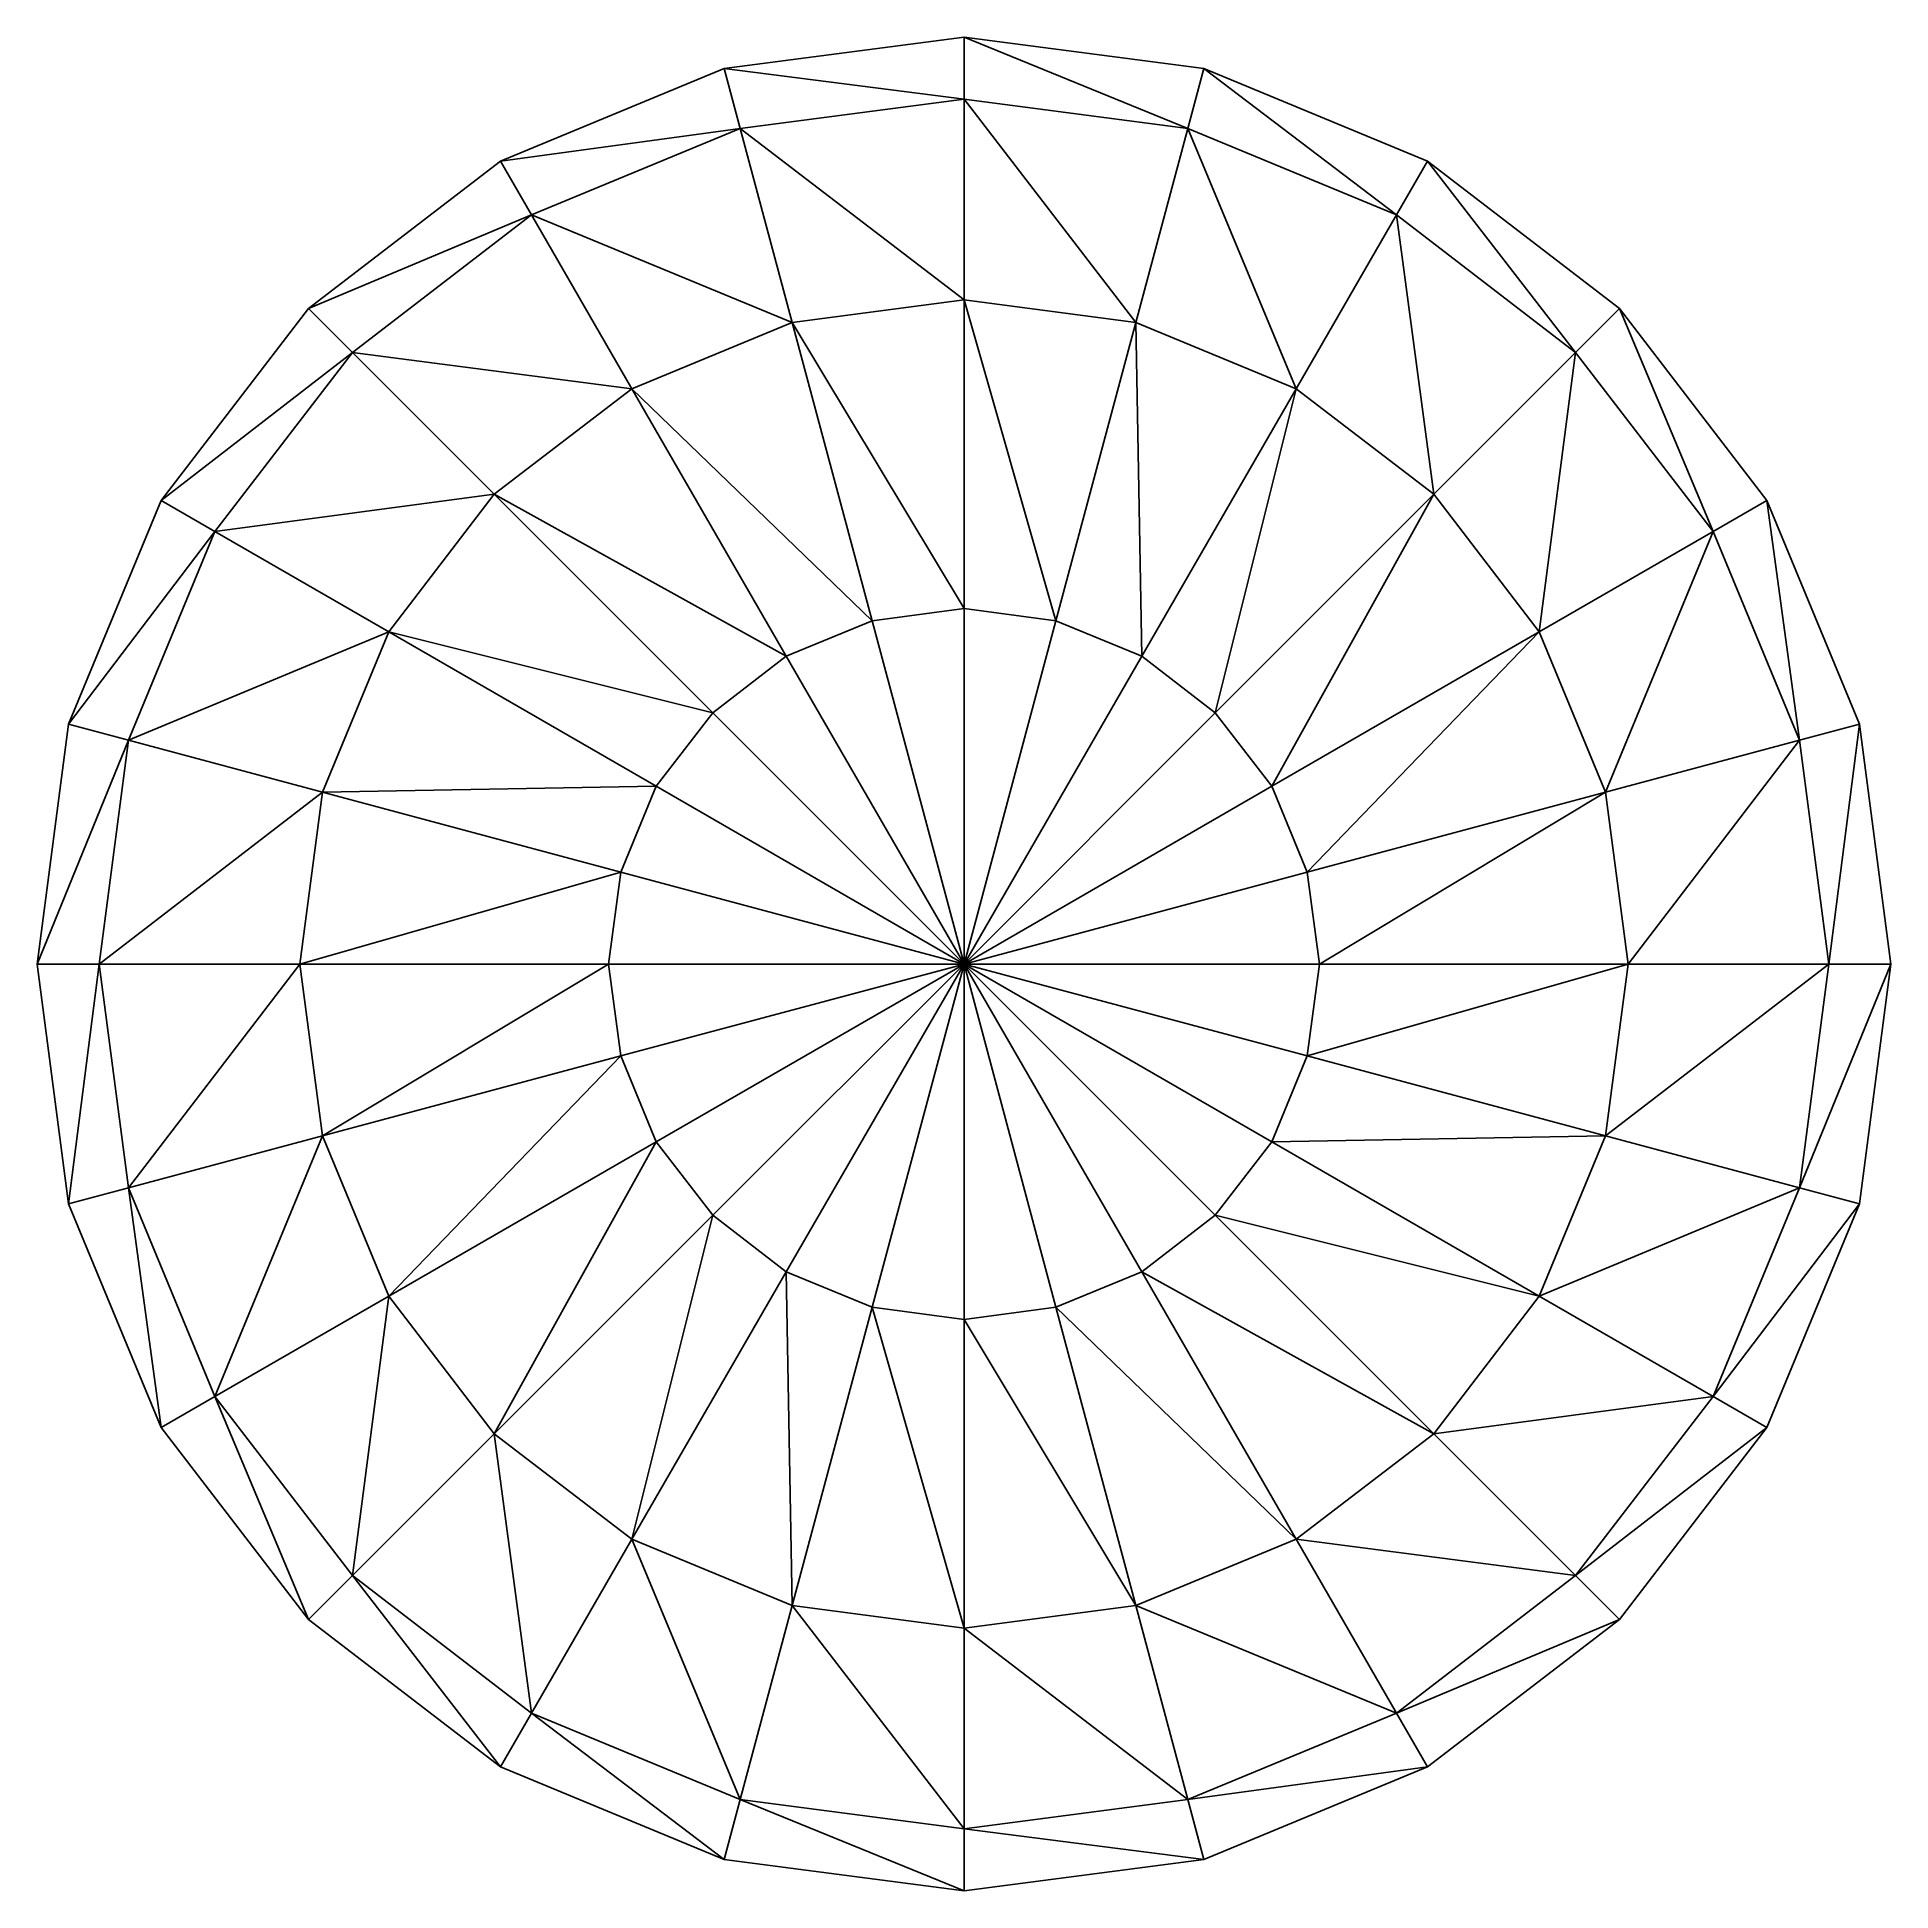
# Model space of a CAD drawing. Header units: millimetres. Extents: x -22.9 to 22.9, y -22.9 to 22.9.
import ezdxf

# ---------------------------------------------------------------- set-up
doc = ezdxf.new("R2010")
doc.units = ezdxf.units.MM
doc.header["$MEASUREMENT"] = 0
doc.layers.add('SCHWEDLER', color=7, linetype='CONTINUOUS')

msp = doc.modelspace()

# ---------------------------------------------------------------- linework, layer by layer
at = {"layer": 'SCHWEDLER'}
for p, q in [((0, 22.9), (-5.92696, 22.1197)), ((0, 22.9), (0, 21.37, 1.79)), ((0, 22.9), (5.53096, 20.6418, 1.79)), ((5.92696, 22.1197), (0, 22.9)), ((-5.92696, 22.1197), (-11.45, 19.832)), ((-5.92696, 22.1197), (-5.53096, 20.6418, 1.79)), ((-5.92696, 22.1197), (0, 21.37, 1.79)), ((5.92696, 22.1197), (5.53096, 20.6418, 1.79)), ((5.92696, 22.1197), (10.685, 18.507, 1.79)), ((11.45, 19.832), (5.92696, 22.1197)), ((0, 21.37, 1.79), (-5.53096, 20.6418, 1.79)), ((0, 21.37, 1.79), (0, 16.41, 3.26)), ((0, 21.37, 1.79), (4.24722, 15.8508, 3.26)), ((5.53096, 20.6418, 1.79), (0, 21.37, 1.79)), ((-11.45, 19.832), (-5.53096, 20.6418, 1.79)), ((-5.53096, 20.6418, 1.79), (-10.685, 18.507, 1.79)), ((-5.53096, 20.6418, 1.79), (-4.24722, 15.8508, 3.26)), ((-5.53096, 20.6418, 1.79), (0, 16.41, 3.26)), ((5.53096, 20.6418, 1.79), (4.24722, 15.8508, 3.26)), ((5.53096, 20.6418, 1.79), (8.205, 14.2115, 3.26)), ((10.685, 18.507, 1.79), (5.53096, 20.6418, 1.79)), ((-11.45, 19.832), (-16.1927, 16.1927)), ((-11.45, 19.832), (-10.685, 18.507, 1.79)), ((11.45, 19.832), (10.685, 18.507, 1.79)), ((11.45, 19.832), (15.1109, 15.1109, 1.79)), ((16.1927, 16.1927), (11.45, 19.832)), ((-16.1927, 16.1927), (-10.685, 18.507, 1.79)), ((-10.685, 18.507, 1.79), (-15.1109, 15.1109, 1.79)), ((-10.685, 18.507, 1.79), (-8.205, 14.2115, 3.26)), ((-10.685, 18.507, 1.79), (-4.24722, 15.8508, 3.26)), ((10.685, 18.507, 1.79), (8.205, 14.2115, 3.26)), ((10.685, 18.507, 1.79), (11.6036, 11.6036, 3.26)), ((15.1109, 15.1109, 1.79), (10.685, 18.507, 1.79)), ((-16.1927, 16.1927), (-19.832, 11.45)), ((-16.1927, 16.1927), (-15.1109, 15.1109, 1.79)), ((0, 16.41, 3.26), (-4.24722, 15.8508, 3.26)), ((0, 16.41, 3.26), (0, 8.78, 4.27)), ((0, 16.41, 3.26), (2.27243, 8.48083, 4.27)), ((4.24722, 15.8508, 3.26), (0, 16.41, 3.26)), ((16.1927, 16.1927), (15.1109, 15.1109, 1.79)), ((16.1927, 16.1927), (18.507, 10.685, 1.79)), ((19.832, 11.45), (16.1927, 16.1927)), ((-4.24722, 15.8508, 3.26), (-8.205, 14.2115, 3.26)), ((-4.24722, 15.8508, 3.26), (-2.27243, 8.48083, 4.27)), ((-4.24722, 15.8508, 3.26), (0, 8.78, 4.27)), ((4.24722, 15.8508, 3.26), (2.27243, 8.48083, 4.27)), ((4.24722, 15.8508, 3.26), (4.39, 7.6037, 4.27)), ((8.205, 14.2115, 3.26), (4.24722, 15.8508, 3.26)), ((-19.832, 11.45), (-15.1109, 15.1109, 1.79)), ((-15.1109, 15.1109, 1.79), (-18.507, 10.685, 1.79)), ((-15.1109, 15.1109, 1.79), (-11.6036, 11.6036, 3.26)), ((-15.1109, 15.1109, 1.79), (-8.205, 14.2115, 3.26)), ((15.1109, 15.1109, 1.79), (11.6036, 11.6036, 3.26)), ((15.1109, 15.1109, 1.79), (14.2115, 8.205, 3.26)), ((18.507, 10.685, 1.79), (15.1109, 15.1109, 1.79)), ((-8.205, 14.2115, 3.26), (-11.6036, 11.6036, 3.26)), ((-8.205, 14.2115, 3.26), (-4.39, 7.6037, 4.27)), ((-8.205, 14.2115, 3.26), (-2.27243, 8.48083, 4.27)), ((8.205, 14.2115, 3.26), (4.39, 7.6037, 4.27)), ((8.205, 14.2115, 3.26), (6.2084, 6.2084, 4.27)), ((11.6036, 11.6036, 3.26), (8.205, 14.2115, 3.26)), ((-19.832, 11.45), (-22.1197, 5.92696)), ((-19.832, 11.45), (-18.507, 10.685, 1.79)), ((-18.507, 10.685, 1.79), (-11.6036, 11.6036, 3.26)), ((-11.6036, 11.6036, 3.26), (-14.2115, 8.205, 3.26)), ((-11.6036, 11.6036, 3.26), (-6.2084, 6.2084, 4.27)), ((-11.6036, 11.6036, 3.26), (-4.39, 7.6037, 4.27)), ((11.6036, 11.6036, 3.26), (6.2084, 6.2084, 4.27)), ((11.6036, 11.6036, 3.26), (7.6037, 4.39, 4.27)), ((14.2115, 8.205, 3.26), (11.6036, 11.6036, 3.26)), ((19.832, 11.45), (18.507, 10.685, 1.79)), ((19.832, 11.45), (20.6418, 5.53096, 1.79)), ((22.1197, 5.92696), (19.832, 11.45)), ((-22.1197, 5.92696), (-18.507, 10.685, 1.79)), ((-18.507, 10.685, 1.79), (-20.6418, 5.53096, 1.79)), ((-18.507, 10.685, 1.79), (-14.2115, 8.205, 3.26)), ((18.507, 10.685, 1.79), (14.2115, 8.205, 3.26)), ((18.507, 10.685, 1.79), (15.8508, 4.24722, 3.26)), ((20.6418, 5.53096, 1.79), (18.507, 10.685, 1.79)), ((0, 8.78, 4.27), (-2.27243, 8.48083, 4.27)), ((2.27243, 8.48083, 4.27), (0, 8.78, 4.27)), ((0, 8.78, 4.27), (0, 0, 4.58)), ((-2.27243, 8.48083, 4.27), (-4.39, 7.6037, 4.27)), ((-2.27243, 8.48083, 4.27), (0, 0, 4.58)), ((2.27243, 8.48083, 4.27), (0, 0, 4.58)), ((4.39, 7.6037, 4.27), (2.27243, 8.48083, 4.27)), ((-20.6418, 5.53096, 1.79), (-14.2115, 8.205, 3.26)), ((-14.2115, 8.205, 3.26), (-15.8508, 4.24722, 3.26)), ((-14.2115, 8.205, 3.26), (-7.6037, 4.39, 4.27)), ((-14.2115, 8.205, 3.26), (-6.2084, 6.2084, 4.27)), ((14.2115, 8.205, 3.26), (7.6037, 4.39, 4.27)), ((14.2115, 8.205, 3.26), (8.48083, 2.27243, 4.27)), ((15.8508, 4.24722, 3.26), (14.2115, 8.205, 3.26)), ((-4.39, 7.6037, 4.27), (-6.2084, 6.2084, 4.27)), ((-4.39, 7.6037, 4.27), (0, 0, 4.58)), ((4.39, 7.6037, 4.27), (0, 0, 4.58)), ((6.2084, 6.2084, 4.27), (4.39, 7.6037, 4.27)), ((-6.2084, 6.2084, 4.27), (-7.6037, 4.39, 4.27)), ((-6.2084, 6.2084, 4.27), (0, 0, 4.58)), ((6.2084, 6.2084, 4.27), (0, 0, 4.58)), ((7.6037, 4.39, 4.27), (6.2084, 6.2084, 4.27)), ((-22.1197, 5.92696), (-22.9, 0)), ((-22.9, 0), (-20.6418, 5.53096, 1.79)), ((-22.1197, 5.92696), (-20.6418, 5.53096, 1.79)), ((-20.6418, 5.53096, 1.79), (-21.37, 0, 1.79)), ((-20.6418, 5.53096, 1.79), (-15.8508, 4.24722, 3.26)), ((20.6418, 5.53096, 1.79), (15.8508, 4.24722, 3.26)), ((20.6418, 5.53096, 1.79), (16.41, 0, 3.26)), ((22.1197, 5.92696), (20.6418, 5.53096, 1.79)), ((21.37, 0, 1.79), (20.6418, 5.53096, 1.79)), ((22.1197, 5.92696), (21.37, 0, 1.79)), ((22.9, 0), (22.1197, 5.92696)), ((-21.37, 0, 1.79), (-15.8508, 4.24722, 3.26)), ((-15.8508, 4.24722, 3.26), (-16.41, 0, 3.26)), ((-15.8508, 4.24722, 3.26), (-7.6037, 4.39, 4.27)), ((-15.8508, 4.24722, 3.26), (-8.48083, 2.27243, 4.27)), ((-7.6037, 4.39, 4.27), (-8.48083, 2.27243, 4.27)), ((-7.6037, 4.39, 4.27), (0, 0, 4.58)), ((7.6037, 4.39, 4.27), (0, 0, 4.58)), ((8.48083, 2.27243, 4.27), (7.6037, 4.39, 4.27)), ((15.8508, 4.24722, 3.26), (8.48083, 2.27243, 4.27)), ((15.8508, 4.24722, 3.26), (8.78, 0, 4.27)), ((16.41, 0, 3.26), (15.8508, 4.24722, 3.26)), ((-16.41, 0, 3.26), (-8.48083, 2.27243, 4.27)), ((-8.48083, 2.27243, 4.27), (-8.78, 0, 4.27)), ((-8.48083, 2.27243, 4.27), (0, 0, 4.58)), ((8.48083, 2.27243, 4.27), (0, 0, 4.58)), ((8.78, 0, 4.27), (8.48083, 2.27243, 4.27)), ((-22.9, 0), (-22.1197, -5.92696)), ((-22.1197, -5.92696), (-21.37, 0, 1.79)), ((-21.37, 0, 1.79), (-20.6418, -5.53096, 1.79)), ((-20.6418, -5.53096, 1.79), (-16.41, 0, 3.26)), ((-16.41, 0, 3.26), (-15.8508, -4.24722, 3.26)), ((-15.8508, -4.24722, 3.26), (-8.78, 0, 4.27)), ((-8.78, 0, 4.27), (-8.48083, -2.27243, 4.27)), ((-8.78, 0, 4.27), (0, 0, 4.58)), ((-7.6037, -4.39, 4.27), (0, 0, 4.58)), ((-6.2084, -6.2084, 4.27), (0, 0, 4.58)), ((-4.39, -7.6037, 4.27), (0, 0, 4.58)), ((-2.27243, -8.48083, 4.27), (0, 0, 4.58)), ((8.78, 0, 4.27), (0, 0, 4.58)), ((8.48083, -2.27243, 4.27), (0, 0, 4.58)), ((7.6037, -4.39, 4.27), (0, 0, 4.58)), ((6.2084, -6.2084, 4.27), (0, 0, 4.58)), ((4.39, -7.6037, 4.27), (0, 0, 4.58)), ((2.27243, -8.48083, 4.27), (0, 0, 4.58)), ((0, -8.78, 4.27), (0, 0, 4.58)), ((16.41, 0, 3.26), (8.48083, -2.27243, 4.27)), ((16.41, 0, 3.26), (8.78, 0, 4.27)), ((21.37, 0, 1.79), (15.8508, -4.24722, 3.26)), ((15.8508, -4.24722, 3.26), (16.41, 0, 3.26)), ((21.37, 0, 1.79), (16.41, 0, 3.26)), ((22.9, 0), (20.6418, -5.53096, 1.79)), ((20.6418, -5.53096, 1.79), (21.37, 0, 1.79)), ((22.9, 0), (21.37, 0, 1.79)), ((22.1197, -5.92696), (22.9, 0)), ((-22.9, 0), (-21.37, 0, 1.79)), ((-21.37, 0, 1.79), (-16.41, 0, 3.26)), ((-16.41, 0, 3.26), (-8.78, 0, 4.27)), ((-8.48083, -2.27243, 4.27), (0, 0, 4.58)), ((8.48083, -2.27243, 4.27), (8.78, 0, 4.27)), ((-15.8508, -4.24722, 3.26), (-8.48083, -2.27243, 4.27)), ((-14.2115, -8.205, 3.26), (-8.48083, -2.27243, 4.27)), ((-8.48083, -2.27243, 4.27), (-7.6037, -4.39, 4.27)), ((7.6037, -4.39, 4.27), (8.48083, -2.27243, 4.27)), ((15.8508, -4.24722, 3.26), (8.48083, -2.27243, 4.27)), ((-20.6418, -5.53096, 1.79), (-15.8508, -4.24722, 3.26)), ((-18.507, -10.685, 1.79), (-15.8508, -4.24722, 3.26)), ((-15.8508, -4.24722, 3.26), (-14.2115, -8.205, 3.26)), ((-14.2115, -8.205, 3.26), (-7.6037, -4.39, 4.27)), ((-11.6036, -11.6036, 3.26), (-7.6037, -4.39, 4.27)), ((-7.6037, -4.39, 4.27), (-6.2084, -6.2084, 4.27)), ((6.2084, -6.2084, 4.27), (7.6037, -4.39, 4.27)), ((15.8508, -4.24722, 3.26), (7.6037, -4.39, 4.27)), ((14.2115, -8.205, 3.26), (7.6037, -4.39, 4.27)), ((14.2115, -8.205, 3.26), (15.8508, -4.24722, 3.26)), ((20.6418, -5.53096, 1.79), (15.8508, -4.24722, 3.26)), ((-22.1197, -5.92696), (-20.6418, -5.53096, 1.79)), ((-22.1197, -5.92696), (-19.832, -11.45)), ((-19.832, -11.45), (-20.6418, -5.53096, 1.79)), ((-20.6418, -5.53096, 1.79), (-18.507, -10.685, 1.79)), ((20.6418, -5.53096, 1.79), (14.2115, -8.205, 3.26)), ((18.507, -10.685, 1.79), (20.6418, -5.53096, 1.79)), ((22.1197, -5.92696), (18.507, -10.685, 1.79)), ((19.832, -11.45), (22.1197, -5.92696)), ((22.1197, -5.92696), (20.6418, -5.53096, 1.79)), ((-11.6036, -11.6036, 3.26), (-6.2084, -6.2084, 4.27)), ((-8.205, -14.2115, 3.26), (-6.2084, -6.2084, 4.27)), ((-6.2084, -6.2084, 4.27), (-4.39, -7.6037, 4.27)), ((4.39, -7.6037, 4.27), (6.2084, -6.2084, 4.27)), ((11.6036, -11.6036, 3.26), (6.2084, -6.2084, 4.27)), ((14.2115, -8.205, 3.26), (6.2084, -6.2084, 4.27)), ((-8.205, -14.2115, 3.26), (-4.39, -7.6037, 4.27)), ((-4.24722, -15.8508, 3.26), (-4.39, -7.6037, 4.27)), ((-4.39, -7.6037, 4.27), (-2.27243, -8.48083, 4.27)), ((2.27243, -8.48083, 4.27), (4.39, -7.6037, 4.27)), ((8.205, -14.2115, 3.26), (4.39, -7.6037, 4.27)), ((11.6036, -11.6036, 3.26), (4.39, -7.6037, 4.27)), ((-18.507, -10.685, 1.79), (-14.2115, -8.205, 3.26)), ((-15.1109, -15.1109, 1.79), (-14.2115, -8.205, 3.26)), ((-14.2115, -8.205, 3.26), (-11.6036, -11.6036, 3.26)), ((11.6036, -11.6036, 3.26), (14.2115, -8.205, 3.26)), ((18.507, -10.685, 1.79), (14.2115, -8.205, 3.26)), ((-4.24722, -15.8508, 3.26), (-2.27243, -8.48083, 4.27)), ((0, -16.41, 3.26), (-2.27243, -8.48083, 4.27)), ((-2.27243, -8.48083, 4.27), (0, -8.78, 4.27)), ((0, -8.78, 4.27), (2.27243, -8.48083, 4.27)), ((4.24722, -15.8508, 3.26), (2.27243, -8.48083, 4.27)), ((8.205, -14.2115, 3.26), (2.27243, -8.48083, 4.27)), ((0, -16.41, 3.26), (0, -8.78, 4.27)), ((4.24722, -15.8508, 3.26), (0, -8.78, 4.27)), ((-19.832, -11.45), (-18.507, -10.685, 1.79)), ((-16.1927, -16.1927), (-18.507, -10.685, 1.79)), ((-18.507, -10.685, 1.79), (-15.1109, -15.1109, 1.79)), ((18.507, -10.685, 1.79), (11.6036, -11.6036, 3.26)), ((15.1109, -15.1109, 1.79), (18.507, -10.685, 1.79)), ((19.832, -11.45), (18.507, -10.685, 1.79)), ((-19.832, -11.45), (-16.1927, -16.1927)), ((19.832, -11.45), (15.1109, -15.1109, 1.79)), ((16.1927, -16.1927), (19.832, -11.45)), ((-15.1109, -15.1109, 1.79), (-11.6036, -11.6036, 3.26)), ((-10.685, -18.507, 1.79), (-11.6036, -11.6036, 3.26)), ((-11.6036, -11.6036, 3.26), (-8.205, -14.2115, 3.26)), ((8.205, -14.2115, 3.26), (11.6036, -11.6036, 3.26)), ((15.1109, -15.1109, 1.79), (11.6036, -11.6036, 3.26)), ((-10.685, -18.507, 1.79), (-8.205, -14.2115, 3.26)), ((-5.53096, -20.6418, 1.79), (-8.205, -14.2115, 3.26)), ((-8.205, -14.2115, 3.26), (-4.24722, -15.8508, 3.26)), ((4.24722, -15.8508, 3.26), (8.205, -14.2115, 3.26)), ((10.685, -18.507, 1.79), (8.205, -14.2115, 3.26)), ((15.1109, -15.1109, 1.79), (8.205, -14.2115, 3.26)), ((-16.1927, -16.1927), (-15.1109, -15.1109, 1.79)), ((-11.45, -19.832), (-15.1109, -15.1109, 1.79)), ((-15.1109, -15.1109, 1.79), (-10.685, -18.507, 1.79)), ((10.685, -18.507, 1.79), (15.1109, -15.1109, 1.79)), ((16.1927, -16.1927), (15.1109, -15.1109, 1.79)), ((-5.53096, -20.6418, 1.79), (-4.24722, -15.8508, 3.26)), ((0, -21.37, 1.79), (-4.24722, -15.8508, 3.26)), ((-4.24722, -15.8508, 3.26), (0, -16.41, 3.26)), ((0, -16.41, 3.26), (4.24722, -15.8508, 3.26)), ((5.53096, -20.6418, 1.79), (4.24722, -15.8508, 3.26)), ((10.685, -18.507, 1.79), (4.24722, -15.8508, 3.26)), ((-16.1927, -16.1927), (-11.45, -19.832)), ((0, -21.37, 1.79), (0, -16.41, 3.26)), ((5.53096, -20.6418, 1.79), (0, -16.41, 3.26)), ((16.1927, -16.1927), (10.685, -18.507, 1.79)), ((11.45, -19.832), (16.1927, -16.1927)), ((-11.45, -19.832), (-10.685, -18.507, 1.79)), ((-5.92696, -22.1197), (-10.685, -18.507, 1.79)), ((-10.685, -18.507, 1.79), (-5.53096, -20.6418, 1.79)), ((5.53096, -20.6418, 1.79), (10.685, -18.507, 1.79)), ((11.45, -19.832), (10.685, -18.507, 1.79)), ((-11.45, -19.832), (-5.92696, -22.1197)), ((11.45, -19.832), (5.53096, -20.6418, 1.79)), ((5.92696, -22.1197), (11.45, -19.832)), ((-5.92696, -22.1197), (-5.53096, -20.6418, 1.79)), ((0, -22.9), (-5.53096, -20.6418, 1.79)), ((-5.53096, -20.6418, 1.79), (0, -21.37, 1.79)), ((0, -21.37, 1.79), (5.53096, -20.6418, 1.79)), ((5.92696, -22.1197), (5.53096, -20.6418, 1.79)), ((0, -22.9), (0, -21.37, 1.79)), ((5.92696, -22.1197), (0, -21.37, 1.79)), ((-5.92696, -22.1197), (0, -22.9)), ((0, -22.9), (5.92696, -22.1197))]:
    msp.add_line(p, q, dxfattribs=at)

doc.saveas('drawing.dxf')
